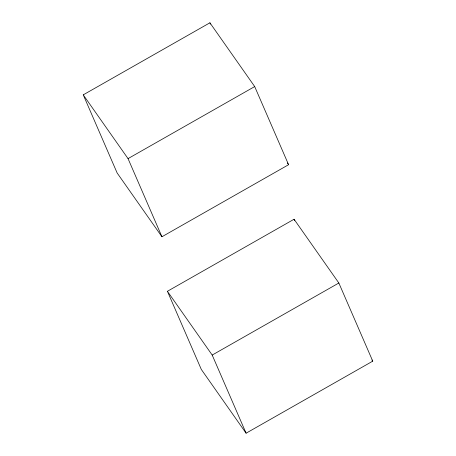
<?xml version="1.0" encoding="UTF-8"?>
<svg xmlns="http://www.w3.org/2000/svg" width="456" height="456" viewBox="0 0 456 456"><rect width="100%" height="100%" fill="white"/><g stroke="black" fill="none" stroke-linecap="round" stroke-linejoin="round"><path stroke-width="0.68" d="M83.248 94.848L209.908 22.8L254.693 86.572L288.591 164.713L161.937 236.761L117.146 172.989L83.248 94.848L128.039 158.62L161.937 236.761M128.039 158.62L254.693 86.572M167.409 291.287L294.063 219.239L338.854 283.011L372.752 361.152L246.092 433.2L201.307 369.428L167.409 291.287L212.194 355.059L246.092 433.2M212.194 355.059L338.854 283.011M287.371 162.974L288.591 164.713M371.936 359.995L372.752 361.152M209.908 22.8L210.472 24.1M294.063 219.239L294.633 220.544"/></g></svg>
